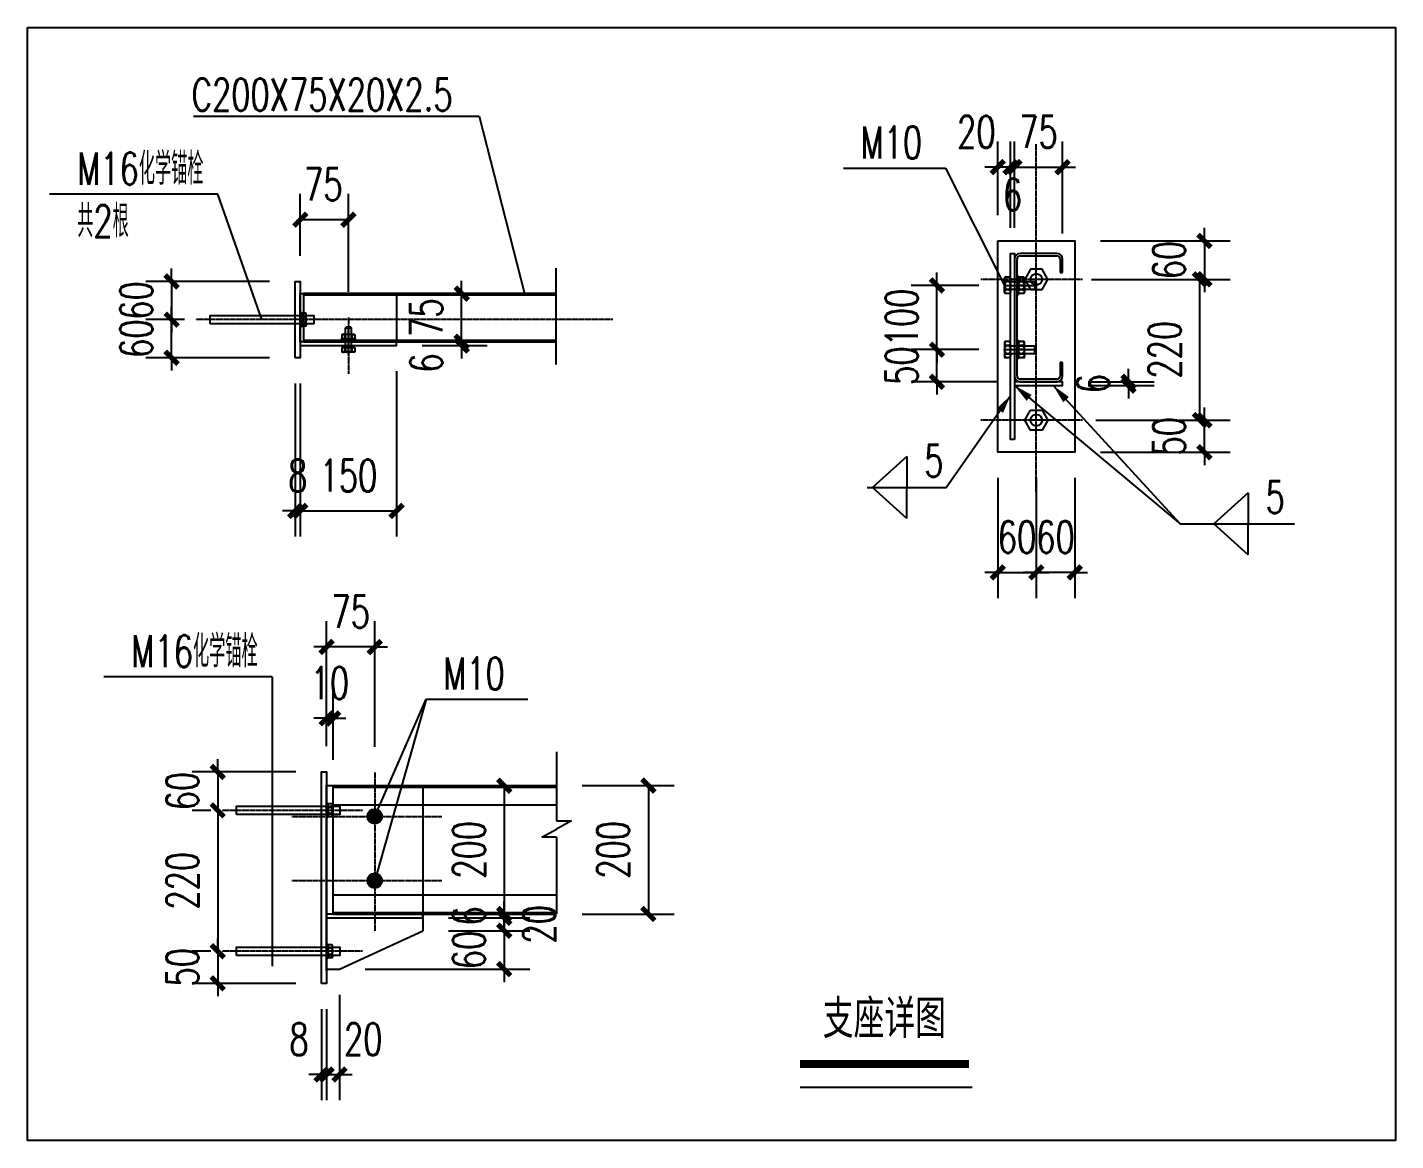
# Model space of a CAD drawing. Header units: millimetres. Extents: x -198529 to 244266, y -64 to 158464.
# Drawn here: x -193388 to -188057, y 117399 to 121735 of the extents above; entities that cross this region are included whole.
import ezdxf

# ---------------------------------------------------------------- set-up
doc = ezdxf.new("R2010")
doc.units = ezdxf.units.MM
doc.linetypes.add('ACAD_ISO10W100', pattern=[18.5, 12, -3, 0.5, -3])
doc.linetypes.add('X-HL-AR-F1-LAY-02$0$DASH', pattern=[0.35, 0.25, -0.1])
for name, color, linetype in [('0-DCC-STRUC', 180, 'Continuous'), ('ANCHOR BOLTS', 4, 'Continuous'), ('BOLTS', 3, 'Continuous'), ('X-HL-SM-F1-SEC-00-01$0$BOLTS', 3, 'Continuous')]:
    doc.layers.add(name, color=color, linetype=linetype)
doc.styles.add('DIM_FONT', font='SIMPLEX', dxfattribs={"width": 0.7, "bigfont": 'GBCBIG'})
doc.styles.add('EDRI-COM', font='tssdeng.shx', dxfattribs={"width": 0.8, "bigfont": 'hztxt.shx'})
doc.dimstyles.new('DIM-40-100', dxfattribs={"dimtxt": 125, "dimasz": 50, "dimexe": 100, "dimexo": 100, "dimgap": 75, "dimtad": 1, "dimdec": 0, "dimlfac": 0.4, "dimzin": 12, "dimdsep": 46, "dimtxsty": 'DIM_FONT', "dimblk": 'ARCHTICK', "dimcen": 2.5, "dimclrd": 256, "dimclre": 256, "dimclrt": 256, "dimadec": 0, "dimazin": 3, "dimtfac": 1, "dimtdec": 0, "dimtix": 1, "dimtmove": 2, "dimatfit": 3, "dimfxl": 1, "dimlwd": -1, "dimlwe": -1, "dimarcsym": 0})

# ---------------------------------------------------------------- blocks, each defined once
blk = doc.blocks.new('X-HL-SM-F1-SEC-00-01$0$A$C4EA80240')
for p, q in [((2.6, 9.7), (1.3, 9.7)), ((2.6, 2.1), (1.3, 2.1)), ((10.2, 9.7), (6.4, 9.7)), ((10.1, 2.1), (6.4, 2.1)), ((7.7, 1.1), (7.7, 10.7)), ((21.6, 9.7), (17.9, 9.7)), ((21.6, 2.1), (17.9, 2.1)), ((20.4, 1.1), (20.4, 10.7)), ((26.7, 2.1), (26.7, 9.7))]:
    blk.add_line(p, q)
at = {"color": 8}
blk.add_line((14, 0), (14, 11.7), dxfattribs=at)
blk.add_lwpolyline([(28, 12.7), (0, 12.7), (0, 10.7), (28, 10.7)], close=True)
blk.add_lwpolyline([(25.5, 2.1), (26.7, 2.1), (25, 1.1), (3.1, 1.1), (1.3, 2.1), (1.3, 9.7), (3.1, 10.7), (25, 10.7), (26.7, 9.7), (25.5, 9.7)])
blk.add_ellipse((4.5, 5.9), major_axis=(0, 4.8), ratio=0.661547)
at = {"extrusion": (0, 0, -1)}
for centre, major_axis, ratio in [((14, 5.9), (6.36, 0), 0.753789), ((23.5, 5.9), (0, 4.8), 0.661547)]:
    blk.add_ellipse(centre, major_axis=major_axis, ratio=ratio, dxfattribs=at)
blk = doc.blocks.new('X-HL-SM-F1-SEC-00-01$0$A$C147C6879')
at = {"layer": 'X-HL-SM-F1-SEC-00-01$0$BOLTS'}
for p, q in [((8.6, 25.4), (1, 25.4)), ((9.6, 19), (0, 19)), ((0, 12.7), (47.6, 12.7)), ((9.6, 6.3), (0, 6.3)), ((1, 20.3), (1, 16.6)), ((1, 8.8), (1, 5.1)), ((1, 1.2), (1, 0)), ((8.6, 20.3), (8.6, 16.6)), ((8.6, 8.8), (8.6, 5.1)), ((8.6, 1.2), (8.6, 0)), ((9.6, 18.7), (47.6, 18.7)), ((9.6, 6.7), (47.6, 6.7)), ((49.6, 16.7), (47.6, 18.7)), ((47.6, 18.7), (47.6, 6.7)), ((47.6, 6.7), (49.6, 8.7)), ((49.6, 16.7), (49.6, 8.7))]:
    blk.add_line(p, q, dxfattribs=at)
blk.add_lwpolyline([(8.6, 24.2), (8.6, 25.4), (9.6, 23.7), (9.6, 1.7), (8.6, 0), (1, 0), (0, 1.7), (0, 23.7), (1, 25.4), (1, 24.2)], dxfattribs=at)
at = {"layer": 'X-HL-SM-F1-SEC-00-01$0$BOLTS', "extrusion": (0, 0, -1)}
for centre, major_axis, ratio in [((4.8, 22.2), (-4.8, 0), 0.661547), ((4.8, 12.7), (0, 6.36), 0.753789)]:
    blk.add_ellipse(centre, major_axis=major_axis, ratio=ratio, dxfattribs=at)
at = {"layer": 'X-HL-SM-F1-SEC-00-01$0$BOLTS'}
blk.add_ellipse((4.8, 3.2), major_axis=(-4.8, 0), ratio=0.661547, dxfattribs=at)
blk = doc.blocks.new('_ArchTick')
at = {"color": 0, "linetype": 'ByBlock', "const_width": 0.4}
blk.add_lwpolyline([(-0.5, -0.5), (0.5, 0.5)], dxfattribs=at)
blk = doc.blocks.new('*D140')
at = {"transparency": 16777216}
for p, q in [((-192826, 120745.7), (-192826, 120795.7)), ((-192444.5, 120745.7), (-192926, 120745.7)), ((-192826, 120745.7), (-192826, 120596.9)), ((-192776.2, 120596.9), (-192926, 120596.9)), ((-192826, 120596.9), (-192826, 120546.9))]:
    blk.add_line(p, q, dxfattribs=at)
at = {"layer": 'Defpoints', "color": 0, "transparency": 16777216}
for p in [(-192344.5, 120745.7), (-192826, 120596.9), (-192676.2, 120596.9)]:
    blk.add_point(p, dxfattribs=at)
at = {"transparency": 16777216, "xscale": 50, "yscale": 50, "zscale": 50}
for p, rotation in [((-192826, 120745.7), 270), ((-192826, 120596.9), 90)]:
    blk.add_blockref('_ArchTick', p, dxfattribs=dict(at, rotation=rotation))
at = {"transparency": 16777216, "insert": (-192963.5, 120671.3), "char_height": 125, "attachment_point": 5, "rotation": 90, "style": 'DIM_FONT'}
blk.add_mtext('60', dxfattribs=at)
blk = doc.blocks.new('*D141')
at = {"transparency": 16777216}
for p, q in [((-192826, 120596.9), (-192826, 120646.9)), ((-192776.2, 120596.9), (-192926, 120596.9)), ((-192826, 120448.2), (-192826, 120596.9)), ((-192444.5, 120448.2), (-192926, 120448.2)), ((-192826, 120448.2), (-192826, 120398.2))]:
    blk.add_line(p, q, dxfattribs=at)
at = {"layer": 'Defpoints', "color": 0, "transparency": 16777216}
for p in [(-192826, 120596.9), (-192676.2, 120596.9), (-192344.5, 120448.2)]:
    blk.add_point(p, dxfattribs=at)
at = {"transparency": 16777216, "xscale": 50, "yscale": 50, "zscale": 50}
for p, rotation in [((-192826, 120596.9), 270), ((-192826, 120448.2), 90)]:
    blk.add_blockref('_ArchTick', p, dxfattribs=dict(at, rotation=rotation))
at = {"transparency": 16777216, "insert": (-192963.5, 120522.6), "char_height": 125, "attachment_point": 5, "rotation": 90, "style": 'DIM_FONT'}
blk.add_mtext('60', dxfattribs=at)
blk = doc.blocks.new('*D142')
at = {"transparency": 16777216}
for p, q in [((-192344.5, 120348.2), (-192344.5, 119751.7)), ((-192324.5, 120348.2), (-192324.5, 119751.7)), ((-192344.5, 119851.7), (-192394.5, 119851.7)), ((-192344.5, 119851.7), (-192324.5, 119851.7)), ((-192324.5, 119851.7), (-192274.5, 119851.7))]:
    blk.add_line(p, q, dxfattribs=at)
at = {"layer": 'Defpoints', "color": 0, "transparency": 16777216}
for p in [(-192344.5, 120448.2), (-192324.5, 120448.2), (-192324.5, 119851.7)]:
    blk.add_point(p, dxfattribs=at)
at = {"transparency": 16777216, "xscale": 50, "yscale": 50, "zscale": 50}
blk.add_blockref('_ArchTick', (-192344.5, 119851.7), dxfattribs=at)
at = {"transparency": 16777216, "xscale": 50, "yscale": 50, "zscale": 50, "rotation": 180}
blk.add_blockref('_ArchTick', (-192324.5, 119851.7), dxfattribs=at)
at = {"transparency": 16777216, "insert": (-192334.5, 119989.2), "char_height": 125, "attachment_point": 5, "style": 'DIM_FONT'}
blk.add_mtext('8', dxfattribs=at)
blk = doc.blocks.new('*D143')
at = {"transparency": 16777216}
for p, q in [((-191949.5, 120395.7), (-191949.5, 119751.7)), ((-192324.5, 120348.2), (-192324.5, 119751.7)), ((-192324.5, 119851.7), (-191949.5, 119851.7))]:
    blk.add_line(p, q, dxfattribs=at)
at = {"layer": 'Defpoints', "color": 0, "transparency": 16777216}
for p in [(-191949.5, 120495.7), (-192324.5, 120448.2), (-191949.5, 119851.7)]:
    blk.add_point(p, dxfattribs=at)
at = {"transparency": 16777216, "xscale": 50, "yscale": 50, "zscale": 50, "rotation": 180}
blk.add_blockref('_ArchTick', (-192324.5, 119851.7), dxfattribs=at)
at = {"transparency": 16777216, "xscale": 50, "yscale": 50, "zscale": 50}
blk.add_blockref('_ArchTick', (-191949.5, 119851.7), dxfattribs=at)
at = {"transparency": 16777216, "insert": (-192137, 119989.2), "char_height": 125, "attachment_point": 5, "style": 'DIM_FONT'}
blk.add_mtext('150', dxfattribs=at)
blk = doc.blocks.new('*D133')
at = {"transparency": 16777216}
for p, q in [((-188802, 120903.7), (-188802, 120953.7)), ((-189207.2, 120903.7), (-188702, 120903.7)), ((-188802, 120903.7), (-188802, 120753.7)), ((-189207.2, 120753.7), (-188702, 120753.7)), ((-188802, 120753.7), (-188802, 120703.7))]:
    blk.add_line(p, q, dxfattribs=at)
at = {"layer": 'Defpoints', "color": 0, "transparency": 16777216}
for p in [(-189307.2, 120903.7), (-189307.2, 120753.7), (-188802, 120753.7)]:
    blk.add_point(p, dxfattribs=at)
at = {"transparency": 16777216, "xscale": 50, "yscale": 50, "zscale": 50}
for p, rotation in [((-188802, 120903.7), 270), ((-188802, 120753.7), 90)]:
    blk.add_blockref('_ArchTick', p, dxfattribs=dict(at, rotation=rotation))
at = {"transparency": 16777216, "insert": (-188939.5, 120828.7), "char_height": 125, "attachment_point": 5, "rotation": 90, "style": 'DIM_FONT'}
blk.add_mtext('60', dxfattribs=at)
blk = doc.blocks.new('*D134')
at = {"transparency": 16777216}
for p, q in [((-188802, 120204.9), (-188802, 120254.9)), ((-189207.2, 120204.9), (-188702, 120204.9)), ((-188802, 120079.9), (-188802, 120204.9)), ((-189207.2, 120079.9), (-188702, 120079.9)), ((-188802, 120079.9), (-188802, 120029.9))]:
    blk.add_line(p, q, dxfattribs=at)
at = {"layer": 'Defpoints', "color": 0, "transparency": 16777216}
for p in [(-189307.2, 120204.9), (-188802, 120204.9), (-189307.2, 120079.9)]:
    blk.add_point(p, dxfattribs=at)
at = {"transparency": 16777216, "xscale": 50, "yscale": 50, "zscale": 50}
for p, rotation in [((-188802, 120204.9), 270), ((-188802, 120079.9), 90)]:
    blk.add_blockref('_ArchTick', p, dxfattribs=dict(at, rotation=rotation))
at = {"transparency": 16777216, "insert": (-188939.5, 120142.4), "char_height": 125, "attachment_point": 5, "rotation": 90, "style": 'DIM_FONT'}
blk.add_mtext('50', dxfattribs=at)
blk = doc.blocks.new('*D135')
at = {"transparency": 16777216}
for p, q in [((-189242.2, 120753.7), (-188719.5, 120753.7)), ((-188819.5, 120204.9), (-188819.5, 120753.7)), ((-189224.7, 120204.9), (-188719.5, 120204.9))]:
    blk.add_line(p, q, dxfattribs=at)
at = {"layer": 'Defpoints', "color": 0, "transparency": 16777216}
for p in [(-189342.2, 120753.7), (-188819.5, 120753.7), (-189324.7, 120204.9)]:
    blk.add_point(p, dxfattribs=at)
at = {"transparency": 16777216, "xscale": 50, "yscale": 50, "zscale": 50}
for p, rotation in [((-188819.5, 120753.7), 90), ((-188819.5, 120204.9), 270)]:
    blk.add_blockref('_ArchTick', p, dxfattribs=dict(at, rotation=rotation))
at = {"transparency": 16777216, "insert": (-188957, 120479.3), "char_height": 125, "attachment_point": 5, "rotation": 90, "style": 'DIM_FONT'}
blk.add_mtext('220', dxfattribs=at)
blk = doc.blocks.new('*D136')
at = {"transparency": 16777216}
for p, q in [((-189607.2, 119979.9), (-189607.2, 119512.2)), ((-189457.2, 119979.9), (-189457.2, 119512.2)), ((-189607.2, 119612.2), (-189657.2, 119612.2)), ((-189607.2, 119612.2), (-189457.2, 119612.2)), ((-189457.2, 119612.2), (-189407.2, 119612.2))]:
    blk.add_line(p, q, dxfattribs=at)
at = {"layer": 'Defpoints', "color": 0, "transparency": 16777216}
for p in [(-189607.2, 120079.9), (-189457.2, 120079.9), (-189457.2, 119612.2)]:
    blk.add_point(p, dxfattribs=at)
at = {"transparency": 16777216, "xscale": 50, "yscale": 50, "zscale": 50}
blk.add_blockref('_ArchTick', (-189607.2, 119612.2), dxfattribs=at)
at = {"transparency": 16777216, "xscale": 50, "yscale": 50, "zscale": 50, "rotation": 180}
blk.add_blockref('_ArchTick', (-189457.2, 119612.2), dxfattribs=at)
at = {"transparency": 16777216, "insert": (-189532.2, 119749.7), "char_height": 125, "attachment_point": 5, "style": 'DIM_FONT'}
blk.add_mtext('60', dxfattribs=at)
blk = doc.blocks.new('*D137')
at = {"transparency": 16777216}
for p, q in [((-189457.2, 119979.9), (-189457.2, 119512.2)), ((-189307.2, 119979.9), (-189307.2, 119512.2)), ((-189457.2, 119612.2), (-189507.2, 119612.2)), ((-189307.2, 119612.2), (-189457.2, 119612.2)), ((-189307.2, 119612.2), (-189257.2, 119612.2))]:
    blk.add_line(p, q, dxfattribs=at)
at = {"layer": 'Defpoints', "color": 0, "transparency": 16777216}
for p in [(-189457.2, 120079.9), (-189307.2, 120079.9), (-189457.2, 119612.2)]:
    blk.add_point(p, dxfattribs=at)
at = {"transparency": 16777216, "xscale": 50, "yscale": 50, "zscale": 50}
blk.add_blockref('_ArchTick', (-189457.2, 119612.2), dxfattribs=at)
at = {"transparency": 16777216, "xscale": 50, "yscale": 50, "zscale": 50, "rotation": 180}
blk.add_blockref('_ArchTick', (-189307.2, 119612.2), dxfattribs=at)
at = {"transparency": 16777216, "insert": (-189382.2, 119749.7), "char_height": 125, "attachment_point": 5, "style": 'DIM_FONT'}
blk.add_mtext('60', dxfattribs=at)
blk = doc.blocks.new('*D138')
at = {"transparency": 16777216}
for p, q in [((-192324.5, 120845.7), (-192324.5, 121086.2)), ((-192137, 120704.4), (-192137, 121086.2)), ((-192324.5, 120986.2), (-192137, 120986.2))]:
    blk.add_line(p, q, dxfattribs=at)
at = {"layer": 'Defpoints', "color": 0, "transparency": 16777216}
for p in [(-192137, 120986.2), (-192324.5, 120745.7), (-192137, 120604.4)]:
    blk.add_point(p, dxfattribs=at)
at = {"transparency": 16777216, "xscale": 50, "yscale": 50, "zscale": 50, "rotation": 180}
blk.add_blockref('_ArchTick', (-192324.5, 120986.2), dxfattribs=at)
at = {"transparency": 16777216, "xscale": 50, "yscale": 50, "zscale": 50}
blk.add_blockref('_ArchTick', (-192137, 120986.2), dxfattribs=at)
at = {"transparency": 16777216, "insert": (-192235, 121123.7), "char_height": 125, "attachment_point": 5, "style": 'DIM_FONT'}
blk.add_mtext('75', dxfattribs=at)
blk = doc.blocks.new('*D144')
at = {"transparency": 16777216}
for p, q in [((-191226, 118781.4), (-190868.5, 118781.4)), ((-190968.5, 118781.4), (-190968.5, 118281.4)), ((-191226, 118281.4), (-190868.5, 118281.4))]:
    blk.add_line(p, q, dxfattribs=at)
at = {"layer": 'Defpoints', "color": 0, "transparency": 16777216}
for p in [(-191326, 118781.4), (-191326, 118281.4), (-190968.5, 118281.4)]:
    blk.add_point(p, dxfattribs=at)
at = {"transparency": 16777216, "xscale": 50, "yscale": 50, "zscale": 50}
for p, rotation in [((-190968.5, 118781.4), 90), ((-190968.5, 118281.4), 270)]:
    blk.add_blockref('_ArchTick', p, dxfattribs=dict(at, rotation=rotation))
at = {"transparency": 16777216, "insert": (-191106, 118531.4), "char_height": 125, "attachment_point": 5, "rotation": 90, "style": 'DIM_FONT'}
blk.add_mtext('200', dxfattribs=at)
blk = doc.blocks.new('C200X75')
at = {"layer": '0-DCC-STRUC'}
for p, q in [((-10, 227.5), (-10, -227.5)), ((0, -227.5), (0, 227.5)), ((155, 250), (12.5, 250)), ((12.5, 240), (155, 240)), ((167.5, 227.5), (167.5, 175.1)), ((177.5, 175.1), (177.5, 227.5)), ((167.5, 175.1), (177.5, 175.1)), ((177.5, -175.1), (167.5, -175.1)), ((167.5, -175.1), (167.5, -227.5)), ((177.5, -227.5), (177.5, -175.1)), ((155, -240), (12.5, -240)), ((12.5, -250), (155, -250))]:
    blk.add_line(p, q, dxfattribs=at)
for centre, radius, start, end in [((12.5, 227.5), 22.5, 90, 180), ((12.5, 227.5), 12.5, 90, 180), ((155, 227.5), 22.5, 0, 90), ((155, 227.5), 12.5, 0, 90), ((12.5, -227.5), 22.5, 180, 270), ((12.5, -227.5), 12.5, 180, 270), ((155, -227.5), 22.5, 270, 0), ((155, -227.5), 12.5, 270, 0)]:
    blk.add_arc(centre, radius, start, end, dxfattribs=at)
blk = doc.blocks.new('*D145')
at = {"transparency": 16777216}
for p, q in [((-191696, 120510.7), (-191696, 120560.7)), ((-191849.5, 120510.7), (-191596, 120510.7)), ((-191849.5, 120495.7), (-191596, 120495.7)), ((-191696, 120495.7), (-191696, 120510.7)), ((-191696, 120495.7), (-191696, 120445.7))]:
    blk.add_line(p, q, dxfattribs=at)
at = {"layer": 'Defpoints', "color": 0, "transparency": 16777216}
for p in [(-191949.5, 120510.7), (-191949.5, 120495.7), (-191696, 120510.7)]:
    blk.add_point(p, dxfattribs=at)
at = {"transparency": 16777216, "xscale": 50, "yscale": 50, "zscale": 50}
for p, rotation in [((-191696, 120510.7), 270), ((-191696, 120495.7), 90)]:
    blk.add_blockref('_ArchTick', p, dxfattribs=dict(at, rotation=rotation))
at = {"transparency": 16777216, "insert": (-191833.5, 120427.7), "char_height": 125, "attachment_point": 5, "rotation": 90, "style": 'DIM_FONT'}
blk.add_mtext('6', dxfattribs=at)
blk = doc.blocks.new('*D146')
at = {"transparency": 16777216}
for p, q in [((-191696, 120698.2), (-191696, 120748.2)), ((-191849.5, 120698.2), (-191596, 120698.2)), ((-191696, 120510.7), (-191696, 120698.2)), ((-191849.5, 120510.7), (-191596, 120510.7)), ((-191696, 120510.7), (-191696, 120460.7))]:
    blk.add_line(p, q, dxfattribs=at)
at = {"layer": 'Defpoints', "color": 0, "transparency": 16777216}
for p in [(-191949.5, 120698.2), (-191696, 120698.2), (-191949.5, 120510.7)]:
    blk.add_point(p, dxfattribs=at)
at = {"transparency": 16777216, "xscale": 50, "yscale": 50, "zscale": 50}
for p, rotation in [((-191696, 120698.2), 270), ((-191696, 120510.7), 90)]:
    blk.add_blockref('_ArchTick', p, dxfattribs=dict(at, rotation=rotation))
at = {"transparency": 16777216, "insert": (-191833.5, 120604.4), "char_height": 125, "attachment_point": 5, "rotation": 90, "style": 'DIM_FONT'}
blk.add_mtext('75', dxfattribs=at)
blk = doc.blocks.new('*D147')
at = {"transparency": 16777216}
for p, q in [((-189844, 120479.9), (-189844, 120529.9)), ((-189681.2, 120479.9), (-189944, 120479.9)), ((-189844, 120354.9), (-189844, 120479.9)), ((-189609.5, 120354.9), (-189944, 120354.9)), ((-189844, 120354.9), (-189844, 120304.9))]:
    blk.add_line(p, q, dxfattribs=at)
at = {"layer": 'Defpoints', "color": 0, "transparency": 16777216}
for p in [(-189844, 120479.9), (-189581.2, 120479.9), (-189509.5, 120354.9)]:
    blk.add_point(p, dxfattribs=at)
at = {"transparency": 16777216, "xscale": 50, "yscale": 50, "zscale": 50}
for p, rotation in [((-189844, 120479.9), 270), ((-189844, 120354.9), 90)]:
    blk.add_blockref('_ArchTick', p, dxfattribs=dict(at, rotation=rotation))
at = {"transparency": 16777216, "insert": (-189981.5, 120417.4), "char_height": 125, "attachment_point": 5, "rotation": 90, "style": 'DIM_FONT'}
blk.add_mtext('50', dxfattribs=at)
blk = doc.blocks.new('*D148')
at = {"transparency": 16777216}
for p, q in [((-189844, 120729.9), (-189844, 120779.9)), ((-189681.2, 120729.9), (-189944, 120729.9)), ((-189844, 120479.9), (-189844, 120729.9)), ((-189681.2, 120479.9), (-189944, 120479.9)), ((-189844, 120479.9), (-189844, 120429.9))]:
    blk.add_line(p, q, dxfattribs=at)
at = {"layer": 'Defpoints', "color": 0, "transparency": 16777216}
for p in [(-189844, 120729.9), (-189581.2, 120729.9), (-189581.2, 120479.9)]:
    blk.add_point(p, dxfattribs=at)
at = {"transparency": 16777216, "xscale": 50, "yscale": 50, "zscale": 50}
for p, rotation in [((-189844, 120729.9), 270), ((-189844, 120479.9), 90)]:
    blk.add_blockref('_ArchTick', p, dxfattribs=dict(at, rotation=rotation))
at = {"transparency": 16777216, "insert": (-189981.5, 120604.9), "char_height": 125, "attachment_point": 5, "rotation": 90, "style": 'DIM_FONT'}
blk.add_mtext('100', dxfattribs=at)
blk = doc.blocks.new('*D149')
at = {"transparency": 16777216}
for p, q in [((-192646.5, 118835.2), (-192646.5, 118885.2)), ((-192342, 118835.2), (-192746.5, 118835.2)), ((-192646.5, 118835.2), (-192646.5, 118685.2)), ((-192673.7, 118685.2), (-192746.5, 118685.2)), ((-192646.5, 118685.2), (-192646.5, 118635.2))]:
    blk.add_line(p, q, dxfattribs=at)
at = {"layer": 'Defpoints', "color": 0, "transparency": 16777216}
for p in [(-192242, 118835.2), (-192646.5, 118685.2), (-192573.7, 118685.2)]:
    blk.add_point(p, dxfattribs=at)
at = {"transparency": 16777216, "xscale": 50, "yscale": 50, "zscale": 50}
for p, rotation in [((-192646.5, 118835.2), 270), ((-192646.5, 118685.2), 90)]:
    blk.add_blockref('_ArchTick', p, dxfattribs=dict(at, rotation=rotation))
at = {"transparency": 16777216, "insert": (-192784, 118760.2), "char_height": 125, "attachment_point": 5, "rotation": 90, "style": 'DIM_FONT'}
blk.add_mtext('60', dxfattribs=at)
blk = doc.blocks.new('*D150')
at = {"transparency": 16777216}
for p, q in [((-192673.7, 118685.2), (-192746.5, 118685.2)), ((-192646.5, 118685.2), (-192646.5, 118136.4)), ((-192673.7, 118136.4), (-192746.5, 118136.4))]:
    blk.add_line(p, q, dxfattribs=at)
at = {"layer": 'Defpoints', "color": 0, "transparency": 16777216}
for p in [(-192573.7, 118685.2), (-192646.5, 118136.4), (-192573.7, 118136.4)]:
    blk.add_point(p, dxfattribs=at)
at = {"transparency": 16777216, "xscale": 50, "yscale": 50, "zscale": 50}
for p, rotation in [((-192646.5, 118685.2), 90), ((-192646.5, 118136.4), 270)]:
    blk.add_blockref('_ArchTick', p, dxfattribs=dict(at, rotation=rotation))
at = {"transparency": 16777216, "insert": (-192784, 118410.8), "char_height": 125, "attachment_point": 5, "rotation": 90, "style": 'DIM_FONT'}
blk.add_mtext('220', dxfattribs=at)
blk = doc.blocks.new('*D151')
at = {"transparency": 16777216}
for p, q in [((-192673.7, 118136.4), (-192746.5, 118136.4)), ((-192646.5, 118136.4), (-192646.5, 118186.4)), ((-192646.5, 118136.4), (-192646.5, 118011.4)), ((-192342, 118011.4), (-192746.5, 118011.4)), ((-192646.5, 118011.4), (-192646.5, 117961.4))]:
    blk.add_line(p, q, dxfattribs=at)
at = {"layer": 'Defpoints', "color": 0, "transparency": 16777216}
for p in [(-192573.7, 118136.4), (-192646.5, 118011.4), (-192242, 118011.4)]:
    blk.add_point(p, dxfattribs=at)
at = {"transparency": 16777216, "xscale": 50, "yscale": 50, "zscale": 50}
for p, rotation in [((-192646.5, 118136.4), 270), ((-192646.5, 118011.4), 90)]:
    blk.add_blockref('_ArchTick', p, dxfattribs=dict(at, rotation=rotation))
at = {"transparency": 16777216, "insert": (-192784, 118073.9), "char_height": 125, "attachment_point": 5, "rotation": 90, "style": 'DIM_FONT'}
blk.add_mtext('50', dxfattribs=at)
blk = doc.blocks.new('*D152')
at = {"transparency": 16777216}
for p, q in [((-191747, 118781.4), (-191430, 118781.4)), ((-191530, 118781.4), (-191530, 118281.4)), ((-191747, 118281.4), (-191430, 118281.4))]:
    blk.add_line(p, q, dxfattribs=at)
at = {"layer": 'Defpoints', "color": 0, "transparency": 16777216}
for p in [(-191847, 118781.4), (-191847, 118281.4), (-191530, 118281.4)]:
    blk.add_point(p, dxfattribs=at)
at = {"transparency": 16777216, "xscale": 50, "yscale": 50, "zscale": 50}
for p, rotation in [((-191530, 118781.4), 90), ((-191530, 118281.4), 270)]:
    blk.add_blockref('_ArchTick', p, dxfattribs=dict(at, rotation=rotation))
at = {"transparency": 16777216, "insert": (-191667.5, 118531.4), "char_height": 125, "attachment_point": 5, "rotation": 90, "style": 'DIM_FONT'}
blk.add_mtext('200', dxfattribs=at)
blk = doc.blocks.new('*D153')
at = {"transparency": 16777216}
for p, q in [((-191530, 118281.4), (-191530, 118331.4)), ((-191747, 118281.4), (-191430, 118281.4)), ((-191747, 118266.4), (-191430, 118266.4)), ((-191530, 118281.4), (-191530, 118266.4)), ((-191530, 118266.4), (-191530, 118216.4))]:
    blk.add_line(p, q, dxfattribs=at)
at = {"layer": 'Defpoints', "color": 0, "transparency": 16777216}
for p in [(-191847, 118281.4), (-191847, 118266.4), (-191530, 118266.4)]:
    blk.add_point(p, dxfattribs=at)
at = {"transparency": 16777216, "xscale": 50, "yscale": 50, "zscale": 50}
for p, rotation in [((-191530, 118281.4), 270), ((-191530, 118266.4), 90)]:
    blk.add_blockref('_ArchTick', p, dxfattribs=dict(at, rotation=rotation))
at = {"transparency": 16777216, "insert": (-191667.5, 118273.9), "char_height": 125, "attachment_point": 5, "rotation": 90, "style": 'DIM_FONT'}
blk.add_mtext('6', dxfattribs=at)
blk = doc.blocks.new('*D154')
at = {"transparency": 16777216}
for p, q in [((-191530, 118266.4), (-191530, 118316.4)), ((-191747, 118266.4), (-191430, 118266.4)), ((-191530, 118216.4), (-191530, 118266.4)), ((-191747, 118216.4), (-191430, 118216.4)), ((-191530, 118216.4), (-191530, 118166.4))]:
    blk.add_line(p, q, dxfattribs=at)
at = {"layer": 'Defpoints', "color": 0, "transparency": 16777216}
for p in [(-191847, 118266.4), (-191530, 118266.4), (-191847, 118216.4)]:
    blk.add_point(p, dxfattribs=at)
at = {"transparency": 16777216, "xscale": 50, "yscale": 50, "zscale": 50}
for p, rotation in [((-191530, 118266.4), 270), ((-191530, 118216.4), 90)]:
    blk.add_blockref('_ArchTick', p, dxfattribs=dict(at, rotation=rotation))
at = {"transparency": 16777216, "insert": (-191394, 118241.4), "char_height": 125, "attachment_point": 5, "rotation": 90, "style": 'DIM_FONT'}
blk.add_mtext('20', dxfattribs=at)
blk = doc.blocks.new('*D155')
at = {"transparency": 16777216}
for p, q in [((-191530, 118216.4), (-191530, 118266.4)), ((-191747, 118216.4), (-191430, 118216.4)), ((-191530, 118216.4), (-191530, 118066.4)), ((-192072, 118066.4), (-191430, 118066.4)), ((-191530, 118066.4), (-191530, 118016.4))]:
    blk.add_line(p, q, dxfattribs=at)
at = {"layer": 'Defpoints', "color": 0, "transparency": 16777216}
for p in [(-191847, 118216.4), (-192172, 118066.4), (-191530, 118066.4)]:
    blk.add_point(p, dxfattribs=at)
at = {"transparency": 16777216, "xscale": 50, "yscale": 50, "zscale": 50}
for p, rotation in [((-191530, 118216.4), 270), ((-191530, 118066.4), 90)]:
    blk.add_blockref('_ArchTick', p, dxfattribs=dict(at, rotation=rotation))
at = {"transparency": 16777216, "insert": (-191667.5, 118141.4), "char_height": 125, "attachment_point": 5, "rotation": 90, "style": 'DIM_FONT'}
blk.add_mtext('60', dxfattribs=at)
blk = doc.blocks.new('*D156')
at = {"transparency": 16777216}
for p, q in [((-192242, 117911.4), (-192242, 117556.2)), ((-192222, 117911.4), (-192222, 117556.2)), ((-192242, 117656.2), (-192292, 117656.2)), ((-192242, 117656.2), (-192222, 117656.2)), ((-192222, 117656.2), (-192172, 117656.2))]:
    blk.add_line(p, q, dxfattribs=at)
at = {"layer": 'Defpoints', "color": 0, "transparency": 16777216}
for p in [(-192242, 118011.4), (-192222, 118011.4), (-192222, 117656.2)]:
    blk.add_point(p, dxfattribs=at)
at = {"transparency": 16777216, "xscale": 50, "yscale": 50, "zscale": 50}
blk.add_blockref('_ArchTick', (-192242, 117656.2), dxfattribs=at)
at = {"transparency": 16777216, "xscale": 50, "yscale": 50, "zscale": 50, "rotation": 180}
blk.add_blockref('_ArchTick', (-192222, 117656.2), dxfattribs=at)
at = {"transparency": 16777216, "insert": (-192329.5, 117793.7), "char_height": 125, "attachment_point": 5, "style": 'DIM_FONT'}
blk.add_mtext('8', dxfattribs=at)
blk = doc.blocks.new('*D107')
at = {"transparency": 16777216}
for p, q in [((-192172, 117966.4), (-192172, 117556.2)), ((-192222, 117911.4), (-192222, 117556.2)), ((-192222, 117656.2), (-192272, 117656.2)), ((-192222, 117656.2), (-192172, 117656.2)), ((-192172, 117656.2), (-192122, 117656.2))]:
    blk.add_line(p, q, dxfattribs=at)
at = {"layer": 'Defpoints', "color": 0, "transparency": 16777216}
for p in [(-192172, 118066.4), (-192222, 118011.4), (-192172, 117656.2)]:
    blk.add_point(p, dxfattribs=at)
at = {"transparency": 16777216, "xscale": 50, "yscale": 50, "zscale": 50}
blk.add_blockref('_ArchTick', (-192222, 117656.2), dxfattribs=at)
at = {"transparency": 16777216, "xscale": 50, "yscale": 50, "zscale": 50, "rotation": 180}
blk.add_blockref('_ArchTick', (-192172, 117656.2), dxfattribs=at)
at = {"transparency": 16777216, "insert": (-192079.5, 117793.7), "char_height": 125, "attachment_point": 5, "style": 'DIM_FONT'}
blk.add_mtext('20', dxfattribs=at)
blk = doc.blocks.new('*D108')
at = {"transparency": 16777216}
for p, q in [((-189098, 120354.9), (-189098, 120404.9)), ((-189254.7, 120354.9), (-188998, 120354.9)), ((-189254.7, 120339.9), (-188998, 120339.9)), ((-189098, 120339.9), (-189098, 120354.9)), ((-189098, 120339.9), (-189098, 120289.9))]:
    blk.add_line(p, q, dxfattribs=at)
at = {"layer": 'Defpoints', "color": 0, "transparency": 16777216}
for p in [(-189354.7, 120354.9), (-189354.7, 120339.9), (-189098, 120354.9)]:
    blk.add_point(p, dxfattribs=at)
at = {"transparency": 16777216, "xscale": 50, "yscale": 50, "zscale": 50}
for p, rotation in [((-189098, 120354.9), 270), ((-189098, 120339.9), 90)]:
    blk.add_blockref('_ArchTick', p, dxfattribs=dict(at, rotation=rotation))
at = {"transparency": 16777216, "insert": (-189235.5, 120347.4), "char_height": 125, "attachment_point": 5, "rotation": 90, "style": 'DIM_FONT'}
blk.add_mtext('6', dxfattribs=at)
blk = doc.blocks.new('*D109')
at = {"transparency": 16777216}
for p, q in [((-189607.2, 121003.7), (-189607.2, 121290.7)), ((-189557.2, 120954.9), (-189557.2, 121290.7)), ((-189607.2, 121190.7), (-189657.2, 121190.7)), ((-189557.2, 121190.7), (-189607.2, 121190.7)), ((-189557.2, 121190.7), (-189507.2, 121190.7))]:
    blk.add_line(p, q, dxfattribs=at)
at = {"layer": 'Defpoints', "color": 0, "transparency": 16777216}
for p in [(-189607.2, 121190.7), (-189607.2, 120903.7), (-189557.2, 120854.9)]:
    blk.add_point(p, dxfattribs=at)
at = {"transparency": 16777216, "xscale": 50, "yscale": 50, "zscale": 50}
blk.add_blockref('_ArchTick', (-189607.2, 121190.7), dxfattribs=at)
at = {"transparency": 16777216, "xscale": 50, "yscale": 50, "zscale": 50, "rotation": 180}
blk.add_blockref('_ArchTick', (-189557.2, 121190.7), dxfattribs=at)
at = {"transparency": 16777216, "insert": (-189690.5, 121328.2), "char_height": 125, "attachment_point": 5, "style": 'DIM_FONT'}
blk.add_mtext('20', dxfattribs=at)
blk = doc.blocks.new('*D110')
at = {"transparency": 16777216}
for p, q in [((-189557.2, 120954.9), (-189557.2, 121290.7)), ((-189542.2, 120954.9), (-189542.2, 121290.7)), ((-189557.2, 121190.7), (-189607.2, 121190.7)), ((-189557.2, 121190.7), (-189542.2, 121190.7)), ((-189542.2, 121190.7), (-189492.2, 121190.7))]:
    blk.add_line(p, q, dxfattribs=at)
at = {"layer": 'Defpoints', "color": 0, "transparency": 16777216}
for p in [(-189542.2, 121190.7), (-189557.2, 120854.9), (-189542.2, 120854.9)]:
    blk.add_point(p, dxfattribs=at)
at = {"transparency": 16777216, "xscale": 50, "yscale": 50, "zscale": 50}
blk.add_blockref('_ArchTick', (-189557.2, 121190.7), dxfattribs=at)
at = {"transparency": 16777216, "xscale": 50, "yscale": 50, "zscale": 50, "rotation": 180}
blk.add_blockref('_ArchTick', (-189542.2, 121190.7), dxfattribs=at)
at = {"transparency": 16777216, "insert": (-189549.7, 121083.7), "char_height": 125, "attachment_point": 5, "style": 'DIM_FONT'}
blk.add_mtext('6', dxfattribs=at)
blk = doc.blocks.new('*D111')
at = {"transparency": 16777216}
for p, q in [((-189542.2, 120954.9), (-189542.2, 121290.7)), ((-189354.7, 120932.4), (-189354.7, 121290.7)), ((-189542.2, 121190.7), (-189592.2, 121190.7)), ((-189542.2, 121190.7), (-189354.7, 121190.7)), ((-189354.7, 121190.7), (-189304.7, 121190.7))]:
    blk.add_line(p, q, dxfattribs=at)
at = {"layer": 'Defpoints', "color": 0, "transparency": 16777216}
for p in [(-189354.7, 121190.7), (-189542.2, 120854.9), (-189354.7, 120832.4)]:
    blk.add_point(p, dxfattribs=at)
at = {"transparency": 16777216, "xscale": 50, "yscale": 50, "zscale": 50}
blk.add_blockref('_ArchTick', (-189542.2, 121190.7), dxfattribs=at)
at = {"transparency": 16777216, "xscale": 50, "yscale": 50, "zscale": 50, "rotation": 180}
blk.add_blockref('_ArchTick', (-189354.7, 121190.7), dxfattribs=at)
at = {"transparency": 16777216, "insert": (-189448.4, 121328.2), "char_height": 125, "attachment_point": 5, "style": 'DIM_FONT'}
blk.add_mtext('75', dxfattribs=at)
blk = doc.blocks.new('*D112')
at = {"transparency": 16777216}
for p, q in [((-192222, 118935.2), (-192222, 119421.7)), ((-192034.5, 118932.7), (-192034.5, 119421.7)), ((-192222, 119321.7), (-192272, 119321.7)), ((-192034.5, 119321.7), (-192222, 119321.7)), ((-192034.5, 119321.7), (-191984.5, 119321.7))]:
    blk.add_line(p, q, dxfattribs=at)
at = {"layer": 'Defpoints', "color": 0, "transparency": 16777216}
for p in [(-192222, 119321.7), (-192222, 118835.2), (-192034.5, 118832.7)]:
    blk.add_point(p, dxfattribs=at)
at = {"transparency": 16777216, "xscale": 50, "yscale": 50, "zscale": 50}
blk.add_blockref('_ArchTick', (-192222, 119321.7), dxfattribs=at)
at = {"transparency": 16777216, "xscale": 50, "yscale": 50, "zscale": 50, "rotation": 180}
blk.add_blockref('_ArchTick', (-192034.5, 119321.7), dxfattribs=at)
at = {"transparency": 16777216, "insert": (-192128.3, 119459.2), "char_height": 125, "attachment_point": 5, "style": 'DIM_FONT'}
blk.add_mtext('75', dxfattribs=at)
blk = doc.blocks.new('*D113')
at = {"transparency": 16777216}
for p, q in [((-192222, 118935.2), (-192222, 119143.7)), ((-192197, 118881.4), (-192197, 119143.7)), ((-192222, 119043.7), (-192272, 119043.7)), ((-192222, 119043.7), (-192197, 119043.7)), ((-192197, 119043.7), (-192147, 119043.7))]:
    blk.add_line(p, q, dxfattribs=at)
at = {"layer": 'Defpoints', "color": 0, "transparency": 16777216}
for p in [(-192197, 119043.7), (-192222, 118835.2), (-192197, 118781.4)]:
    blk.add_point(p, dxfattribs=at)
at = {"transparency": 16777216, "xscale": 50, "yscale": 50, "zscale": 50}
blk.add_blockref('_ArchTick', (-192222, 119043.7), dxfattribs=at)
at = {"transparency": 16777216, "xscale": 50, "yscale": 50, "zscale": 50, "rotation": 180}
blk.add_blockref('_ArchTick', (-192197, 119043.7), dxfattribs=at)
at = {"transparency": 16777216, "insert": (-192209.5, 119181.2), "char_height": 125, "attachment_point": 5, "style": 'DIM_FONT'}
blk.add_mtext('10', dxfattribs=at)

msp = doc.modelspace()

# ---------------------------------------------------------------- hatches: boundary and pattern name
h = msp.add_hatch(color=256)
h.dxf.hatch_style = 1
h.paths.add_polyline_path([(-192063.3, 118661.4, 1), (-192005.7, 118661.4, 1)])
h = msp.add_hatch(color=256)
h.dxf.hatch_style = 1
h.paths.add_polyline_path([(-192063.3, 118411.4, 1), (-192005.7, 118411.4, 1)])

# ---------------------------------------------------------------- linework, layer by layer
for p, q in [((-192741, 121388.7), (-191627.5, 121388.7)), ((-191627.5, 121388.7), (-191451.5, 120698.2)), ((-190208.4, 121186.7), (-189811.4, 121186.7)), ((-189811.4, 121186.7), (-189581.1, 120729.9)), ((-192645.8, 121085.2), (-193301.3, 121085.2)), ((-192474.3, 120596.9), (-192645.8, 121085.2)), ((-191329.5, 120796.9), (-191329.5, 120421.9)), ((-189542.2, 120339.9), (-188897, 119801.2)), ((-189391, 120339.9), (-188897, 119801.2)), ((-189808, 119942.7), (-189557.2, 120301.7)), ((-189961.8, 120063.7), (-190095.4, 119942.7)), ((-189961.8, 120063.7), (-189961.8, 119942.7)), ((-190115.5, 119942.7), (-189808, 119942.7)), ((-189961.8, 119821.7), (-190095.4, 119942.7)), ((-189961.8, 119821.7), (-189961.8, 119942.7)), ((-188631.9, 119922.2), (-188765.5, 119801.2)), ((-188631.9, 119922.2), (-188631.9, 119801.2)), ((-188897, 119801.2), (-188451.5, 119801.2)), ((-188631.9, 119680.2), (-188765.5, 119801.2)), ((-188631.9, 119680.2), (-188631.9, 119801.2)), ((-192434.7, 119205.6), (-193090.2, 119205.6)), ((-192434.7, 119205.6), (-192434.7, 118078.7)), ((-192034.5, 118661.4), (-191834.5, 119118.2)), ((-191834.5, 119118.2), (-192034.5, 118411.4)), ((-191834.5, 119118.2), (-191437.5, 119118.2)), ((-191326, 118913.7), (-191326, 118644)), ((-191326, 118644), (-191268.5, 118644)), ((-191268.5, 118644), (-191326, 118612.2)), ((-191383.5, 118580.4), (-191326, 118612.2)), ((-191326, 118580.4), (-191383.5, 118580.4)), ((-191326, 118580.4), (-191326, 118282.7)), ((-190377.5, 117607.2), (-189707.1, 117607.2))]:
    msp.add_line(p, q)
for points in [[(-189542.2, 120339.9, 0, 30, 0), (-189485, 120292.1, 30, 30, 0)], [(-189391, 120339.9, 0, 30, 0), (-189341.1, 120285.4, 30, 30, 0)], [(-189557.2, 120301.7, 0, 30, 0), (-189598.7, 120242.2, 30, 30, 0)]]:
    msp.add_lwpolyline(points, format="xyseb")
at = {"const_width": 30}
msp.add_lwpolyline([(-190377.5, 117697.2), (-189719.6, 117697.2)], dxfattribs=at)
for centre in [(-192034.5, 118661.4), (-192034.5, 118411.4)]:
    msp.add_circle(centre, 28.8)
at = {"layer": '0-DCC-STRUC'}
for p, q in [((-192197, 118781.4), (-191326, 118781.4)), ((-192197, 118281.4), (-192197, 118781.4)), ((-192197, 118706.5), (-191326, 118706.5)), ((-192197, 118356.3), (-191326, 118356.3)), ((-192197, 118281.4), (-191326, 118281.4))]:
    msp.add_line(p, q, dxfattribs=at)
at = {"layer": '0-DCC-STRUC', "linetype": 'X-HL-AR-F1-LAY-02$0$DASH'}
for p, q in [((-192197, 118775.1), (-191326, 118775.1)), ((-192197, 118287.6), (-191326, 118287.6))]:
    msp.add_line(p, q, dxfattribs=at)
at = {"layer": '0-DCC-STRUC'}
msp.add_lwpolyline([(-191329.5, 120698.2), (-192312, 120698.2), (-192312, 120510.7), (-191329.5, 120510.7)], dxfattribs=at)
at = {"layer": '0-DCC-STRUC', "linetype": 'X-HL-AR-F1-LAY-02$0$DASH'}
msp.add_lwpolyline([(-191329.5, 120691.9), (-192312, 120691.9), (-192312, 120516.9), (-191329.5, 120516.9)], dxfattribs=at)
at = {"layer": 'ANCHOR BOLTS', "linetype": 'ACAD_ISO10W100', "ltscale": 0.1}
for p, q in [((-189457.2, 119926.3), (-189457.2, 121280)), ((-189276.6, 120753.7), (-189672.8, 120753.7)), ((-191106.5, 120596.9), (-192733.5, 120596.9)), ((-192137, 120604.4), (-192137, 120386.2)), ((-189276.6, 120204.9), (-189672.8, 120204.9)), ((-192034.5, 118832.7), (-192034.5, 118214.2)), ((-192082.5, 118685.2), (-192629.5, 118685.2)), ((-192357.5, 118661.4), (-191773.5, 118661.4)), ((-192357.5, 118411.4), (-191773.5, 118411.4)), ((-192082.5, 118136.4), (-192629.5, 118136.4))]:
    msp.add_line(p, q, dxfattribs=at)
at = {"layer": 'BOLTS'}
for p, q in [((-191847, 118266.4), (-191847, 118216.4)), ((-192172, 118066.4), (-191847, 118216.4)), ((-192222, 118066.4), (-192172, 118066.4))]:
    msp.add_line(p, q, dxfattribs=at)
for points in [[(-189607.2, 120903.7), (-189307.2, 120903.7), (-189307.2, 120079.9), (-189607.2, 120079.9)], [(-189542.2, 120129.9), (-189557.2, 120129.9), (-189557.2, 120854.9), (-189542.2, 120854.9)], [(-189479.7, 120714.7), (-189434.7, 120714.7), (-189412.2, 120753.7), (-189434.7, 120792.7), (-189479.7, 120792.7), (-189502.2, 120753.7)], [(-192344.5, 120448.2), (-192344.5, 120745.7), (-192324.5, 120745.7), (-192324.5, 120448.2)], [(-192324.5, 120698.2), (-191949.5, 120698.2), (-191949.5, 120510.7), (-192324.5, 120510.7)], [(-192676.2, 120580.9), (-192676.2, 120612.9), (-192272.5, 120612.9), (-192272.5, 120580.9)], [(-192324.5, 120495.7), (-191949.5, 120495.7), (-191949.5, 120510.7), (-192324.5, 120510.7)], [(-189542.2, 120339.9), (-189354.7, 120339.9), (-189354.7, 120354.9), (-189542.2, 120354.9)], [(-189479.7, 120243.8), (-189434.7, 120243.8), (-189412.2, 120204.9), (-189434.7, 120165.9), (-189479.7, 120165.9), (-189502.2, 120204.9)], [(-192242, 118011.4), (-192242, 118835.2), (-192222, 118835.2), (-192222, 118011.4)], [(-192573.7, 118669.2), (-192573.7, 118701.2), (-192170, 118701.2), (-192170, 118669.2)], [(-192222, 118266.4), (-191847, 118266.4), (-191847, 118281.4), (-192222, 118281.4)], [(-192573.7, 118120.4), (-192573.7, 118152.4), (-192170, 118152.4), (-192170, 118120.4)]]:
    msp.add_lwpolyline(points, close=True, dxfattribs=at)
msp.add_lwpolyline([(-192222, 118061.4), (-192222, 118061.4), (-192222, 118781.4), (-191847, 118781.4), (-191847, 118266.4)], dxfattribs=at)
for centre in [(-189457.2, 120753.7), (-189457.2, 120204.9)]:
    msp.add_circle(centre, 22.5, dxfattribs=at)
at = {"layer": 'Defpoints'}
msp.add_lwpolyline([(-193388, 121735.2), (-188057, 121735.2), (-188057, 117398.7), (-193388, 117398.7)], close=True, dxfattribs=at)

# ---------------------------------------------------------------- block references
msp.add_blockref('C200X75', (-189532.2, 120604.9))
at = {"layer": 'X-HL-SM-F1-SEC-00-01$0$BOLTS', "xscale": 2.5, "yscale": 2.5, "zscale": 2.5}
msp.add_blockref('X-HL-SM-F1-SEC-00-01$0$A$C147C6879', (-189581.2, 120698.1), dxfattribs=at)
at = {"layer": 'X-HL-SM-F1-SEC-00-01$0$BOLTS', "color": 2}
for p, xscale, yscale, zscale, rotation in [((-189500.1, 120694.8), 2.5, 2.5, 2.5, 90), ((-192299.2, 120625), -2.000000000000001, 2.000000000000001, 2, 90), ((-192109, 120542.2), 2, 2, 2, 179.9999999999997), ((-189500.1, 120514.9), -2.5, 2.5, 2.5, 90), ((-192196.7, 118713.3), -2.000000000000001, 2.000000000000001, 2, 90), ((-192196.7, 118164.4), -2.000000000000001, 2.000000000000001, 2, 90)]:
    msp.add_blockref('X-HL-SM-F1-SEC-00-01$0$A$C4EA80240', p, dxfattribs=dict(at, xscale=xscale, yscale=yscale, zscale=zscale, rotation=rotation))
at = {"layer": 'X-HL-SM-F1-SEC-00-01$0$BOLTS'}
for p, xscale, yscale, zscale, rotation in [((-192111.6, 120469.6), 2.000000000000001, 2.000000000000001, 2.000000000000001, 90), ((-189581.2, 120511.6), -2.5, 2.5, 2.5, 180)]:
    msp.add_blockref('X-HL-SM-F1-SEC-00-01$0$A$C147C6879', p, dxfattribs=dict(at, xscale=xscale, yscale=yscale, zscale=zscale, rotation=rotation))

# ---------------------------------------------------------------- texts
for s, height, style, width, p in [('C200X75X20X2.5', 125, 'DIM_FONT', 0.7, (-192747.5, 121410.7)), ('M10', 125, 'DIM_FONT', 0.7, (-190141.9, 121224.2)), ('M16化学锚栓 ', 125, 'DIM_FONT', 0.7, (-193193.8, 121122.2)), ('共2根', 125, 'DIM_FONT', 0.7, (-193193.8, 120917.7)), ('5', 125, 'DIM_FONT', 0.7, (-189893.7, 119984.6)), ('5', 125, 'DIM_FONT', 0.7, (-188563.8, 119843.1)), ('M16化学锚栓 ', 125, 'DIM_FONT', 0.7, (-192982.7, 119242.6)), ('M10', 125, 'DIM_FONT', 0.7, (-191768, 119155.7)), ('支座详图', 150, 'EDRI-COM', 0.8, (-190289, 117798.2))]:
    msp.add_text(s, height=height, dxfattribs=dict(style=style, width=width)).set_placement(p)

# ---------------------------------------------------------------- dimensions: what is measured, and where the dimension line sits
for base, p1, p2, picture, middle in [((-189607.2, 121190.7), (-189557.2, 120854.9), (-189607.2, 120903.7), '*D109', (-189690.5, 121328.2)), ((-189542.2, 121190.7), (-189557.2, 120854.9), (-189542.2, 120854.9), '*D110', (-189549.7, 121083.7)), ((-192137, 120986.2), (-192324.5, 120745.7), (-192137, 120604.4), '*D138', (-192235, 121123.7)), ((-192172, 117656.2), (-192222, 118011.4), (-192172, 118066.4), '*D107', (-192079.5, 117793.7)), ((-192222, 117656.2), (-192242, 118011.4), (-192222, 118011.4), '*D156', (-192329.5, 117793.7))]:
    dim = msp.add_linear_dim(base=base, p1=p1, p2=p2, dimstyle='DIM-40-100')
    dim.commit()
    dim.dimension.update_dxf_attribs({"geometry": picture, "text_midpoint": middle, "dimtype": 128})
for base, p1, p2, picture, middle in [((-189354.7, 121190.7), (-189542.2, 120854.9), (-189354.7, 120832.4), '*D111', (-189448.4, 121328.2)), ((-191949.5, 119851.7), (-192324.5, 120448.2), (-191949.5, 120495.7), '*D143', (-192137, 119989.2)), ((-192324.5, 119851.7), (-192344.5, 120448.2), (-192324.5, 120448.2), '*D142', (-192334.5, 119989.2)), ((-189457.2, 119612.2), (-189607.2, 120079.9), (-189457.2, 120079.9), '*D136', (-189532.2, 119749.7)), ((-189457.2, 119612.2), (-189307.2, 120079.9), (-189457.2, 120079.9), '*D137', (-189382.2, 119749.7)), ((-192222, 119321.7), (-192034.5, 118832.7), (-192222, 118835.2), '*D112', (-192128.3, 119459.2)), ((-192197, 119043.7), (-192222, 118835.2), (-192197, 118781.4), '*D113', (-192209.5, 119181.2))]:
    dim = msp.add_linear_dim(base=base, p1=p1, p2=p2, dimstyle='DIM-40-100')
    dim.commit()
    dim.dimension.update_dxf_attribs({"geometry": picture, "text_midpoint": middle})
for base, p1, p2, picture, middle in [((-188802, 120753.7), (-189307.2, 120903.7), (-189307.2, 120753.7), '*D133', (-188939.5, 120828.7)), ((-192826, 120596.9), (-192344.5, 120745.7), (-192676.2, 120596.9), '*D140', (-192963.5, 120671.3)), ((-191696, 120698.2), (-191949.5, 120510.7), (-191949.5, 120698.2), '*D146', (-191833.5, 120604.4)), ((-189844, 120729.9), (-189581.2, 120479.9), (-189581.2, 120729.9), '*D148', (-189981.5, 120604.9)), ((-188819.5, 120753.7), (-189324.7, 120204.9), (-189342.2, 120753.7), '*D135', (-188957, 120479.3)), ((-192826, 120596.9), (-192344.5, 120448.2), (-192676.2, 120596.9), '*D141', (-192963.5, 120522.6)), ((-189844, 120479.9), (-189509.5, 120354.9), (-189581.2, 120479.9), '*D147', (-189981.5, 120417.4)), ((-189098, 120354.9), (-189354.7, 120339.9), (-189354.7, 120354.9), '*D108', (-189235.5, 120347.4)), ((-188802, 120204.9), (-189307.2, 120079.9), (-189307.2, 120204.9), '*D134', (-188939.5, 120142.4)), ((-192646.5, 118685.2), (-192242, 118835.2), (-192573.7, 118685.2), '*D149', (-192784, 118760.2)), ((-191530, 118281.4), (-191847, 118781.4), (-191847, 118281.4), '*D152', (-191667.5, 118531.4)), ((-190968.5, 118281.4), (-191326, 118781.4), (-191326, 118281.4), '*D144', (-191106, 118531.4)), ((-191530, 118266.4), (-191847, 118281.4), (-191847, 118266.4), '*D153', (-191667.5, 118273.9)), ((-191530, 118066.4), (-191847, 118216.4), (-192172, 118066.4), '*D155', (-191667.5, 118141.4)), ((-192646.5, 118011.4), (-192573.7, 118136.4), (-192242, 118011.4), '*D151', (-192784, 118073.9))]:
    dim = msp.add_linear_dim(base=base, p1=p1, p2=p2, angle=90, dimstyle='DIM-40-100')
    dim.commit()
    dim.dimension.update_dxf_attribs({"geometry": picture, "text_midpoint": middle})
for base, p1, p2, picture, middle in [((-191696, 120510.7), (-191949.5, 120495.7), (-191949.5, 120510.7), '*D145', (-191833.5, 120427.7)), ((-191530, 118266.4), (-191847, 118216.4), (-191847, 118266.4), '*D154', (-191394, 118241.4))]:
    dim = msp.add_linear_dim(base=base, p1=p1, p2=p2, angle=90, dimstyle='DIM-40-100')
    dim.commit()
    dim.dimension.update_dxf_attribs({"geometry": picture, "text_midpoint": middle, "dimtype": 128})
dim = msp.add_aligned_dim(p1=(-192573.7, 118685.2), p2=(-192573.7, 118136.4), distance=-72.9, dimstyle='DIM-40-100')
dim.commit()
dim.dimension.update_dxf_attribs({"geometry": '*D150', "text_midpoint": (-192784, 118410.8)})

doc.saveas('drawing.dxf')
